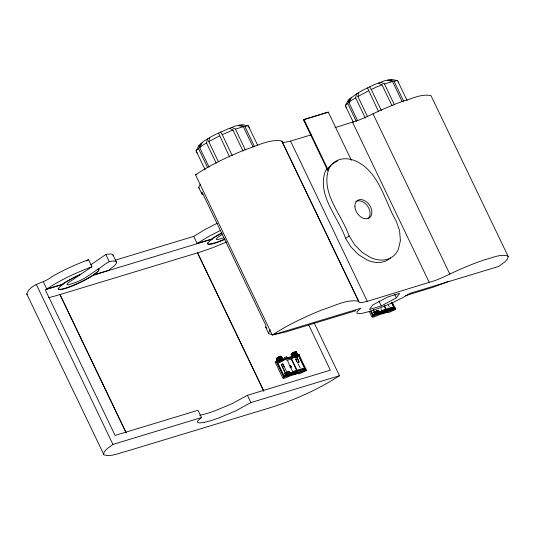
<?xml version="1.0" encoding="UTF-8"?>
<svg xmlns="http://www.w3.org/2000/svg" width="535" height="535" viewBox="0 0 535 535"><rect width="100%" height="100%" fill="white"/><g stroke="black" fill="none" stroke-linecap="round" stroke-linejoin="round"><path stroke-width="0.8" d="M314.246 323.066L339.484 375.731C317.897 389.661 294.143 400.24 269.647 407.871L125.484 451.58C118.991 453.018 111.059 457.017 103.991 454.877L26.75 293.969C30.381 283.309 44.137 283.523 51.795 276.695C63.551 270.028 75.876 264.377 88.529 259.656L91.92 266.731L80.23 274.636A22.497 3.478 -25.6 0 0 63.15 283.911M103.529 454.222C104.271 449.54 109.655 447.247 112.938 444.411L201.528 417.554L198.037 410.278L115.072 435.43L45.268 289.729L62.889 284.386L63.157 283.904M508.25 256.579C507.514 261.261 502.124 263.554 498.841 266.39L410.238 293.26L402.775 297.667L392.269 302.83L380.813 307.618L370.146 311.31L361.894 313.349L358.069 313.597L356.838 313.129L357.106 311.517L360.878 308.22L272.282 335.077L195.502 174.825C211.205 164.426 228.391 156.461 245.819 149.432C257.322 145.935 269.446 138.859 281.691 140.932L358.938 301.947A29.906 4.628 -25.6 0 0 361.787 302.542L367.344 301.352L435.136 280.527A30.04 4.648 -25.6 0 0 445.468 276.154C458.301 269.914 471.402 264.183 484.951 259.682C492.274 257.923 500.205 253.804 507.789 255.924L508.25 256.579L431.003 95.665C421.941 93.505 412.666 98.574 404.005 100.847C391.928 105.114 380.204 110.297 368.689 115.894A30.04 4.648 -25.6 0 1 358.356 120.268L335.064 127.618M242.984 151.01L232.932 130.032L229.916 128.54A2.528 1.023 -6 0 1 229.696 128.353L235.614 125.879L238.63 125.578M291.936 353.909L291.595 354.458L292.431 356.196M202.772 194.7L201.983 194.212L198.726 187.444L200.378 184.18M201.635 193.523L202.009 192.092L266.002 325.654L265.627 327.079L268.884 333.853L272.569 334.656M209.045 167.147L199.709 147.667L202.076 142.711L204.022 141.039L213.585 135.348L229.635 128.139M268.543 333.158L270.195 329.894M216.234 163.195L206.543 142.965L207.366 139.555A2.26 0.903 -45.6 0 1 207.506 139.174L207.654 138.879M218.467 161.864L208.777 141.635L209.6 137.776M365.338 118.075L355.648 97.851L356.457 94.521L356.812 93.732L362.83 90.154L374.393 84.604L384.852 80.685L387.286 80.223L392.523 81.507L402.213 101.737M367.578 116.75L357.882 96.521L358.631 92.649M276.822 358.042L276.334 359.038L276.862 358.483M277.257 358.049L276.582 358.517L277.946 361.265L278.294 361.051L277.444 361.359L278.367 360.369L277.257 358.049L277.484 357.587M279.665 359.667C275.438 353.307 282.667 360.135 278.595 360.236L277.545 357.547M292.478 353.053L292.391 353.408C294.671 356.243 293.461 356.972 292.17 353.541L292.906 352.759L295.781 351.769M356.812 93.732L351.194 97.718A2.187 0.408 -57.9 0 1 351.074 98.059L348.914 102.506L357.527 120.489M367.518 87.9L378.626 111.788M291.749 354.431L291.916 353.983M238.169 125.404L242.168 124.642L248.273 125.758L257.683 145.353M218.467 133.008L229.575 156.895M205.112 169.655L196.057 150.81L198.545 148.676L200.712 144.203A2.528 0.455 -58.4 0 1 200.966 143.734L202.163 142.691M353.281 122.207L345.302 105.609L347.743 103.509L349.83 99.222A2.528 0.415 -58.7 0 1 350.111 98.748L351.207 97.851M291.595 354.458L291.147 354.304L291.602 353.675M276.528 358.497L276.287 358.952L277.397 361.272M375.637 311.651L376.319 311.337M291.214 354.438L291.515 353.829L291.194 354.391L292.324 356.758M196.057 150.81L199.02 145.346L201.06 143.594M345.302 105.609L348.258 100.145L350.291 98.4M276.2 361.56L276.287 361.941M328.65 167.569L326.932 170.023L331.252 164.512L337.846 160.774M298.985 354.919L298.918 354.404L297.132 354.779M296.778 372.948L293.755 374.567L296.45 373.397L296.778 372.948L296.263 371.879M396.368 297.861L399.605 293.367L387.761 296.958L372.668 305.044L369.431 309.538L381.274 305.946L396.368 297.861L394.663 294.297M387.286 80.223L391.413 79.441L397.512 80.564L407.135 100.573M296.972 357.427L296.564 357.708M296.597 357.026L294.818 357.654L295.24 357.367M297.527 372.166C296.925 371.23 293.595 373.196 292.344 373.851L284.045 376.366L277.056 361.787L283.369 358.952L283.657 359.56L299.453 355.106L296.892 356.979M386.618 311.036C386.016 310.099 382.685 312.065 381.435 312.721L373.136 315.235L371.043 310.868M282.126 358.998L282.62 358.771L281.49 356.41M296.798 354.792C298.456 353.989 296.25 354.591 296.978 354.217L295.862 351.896L294.705 351.997M297.012 354.478L297.547 354.25L296.41 351.89L295.882 351.783M284.954 373.731L285.449 373.203L284.954 373.671M280.828 356.317L281.51 356.45M289.682 373.183L289.716 372.574M199.709 147.667L202.116 145.6L206.543 142.965M348.914 102.506L351.355 100.399L355.648 97.851M279.571 356.598L280.855 359.232L282.059 358.738L280.942 356.417L280.454 356.31L280.868 356.323M281.631 359.634L282.667 358.858L281.718 358.972L282.059 358.738M296.229 352.231L296.37 351.803L295.36 351.789M292.257 356.631L292.926 356.25M292.17 353.541L291.501 353.996L292.618 356.323L293.28 355.862M294.477 352.077L295.761 354.725L296.978 354.217M297.286 372.353L297.634 373.076L298.015 372.734L296.704 372.768L292.692 374.574L283.838 377.262C281.163 379.823 288.164 376.948 289.047 376.346A2.996 0.461 -25.6 0 1 290.766 375.65L296.992 373.764A2.996 0.461 -25.6 0 1 297.821 373.697L298.777 373.784A6.453 0.996 -25.6 0 0 300.483 373.296L306.488 370.394L298.811 354.364L297.587 354.912M373.136 315.235L378.64 312.654L395.225 307.933L394.676 308.708L386.377 311.223L386.725 311.945L387.066 311.423L372.928 316.132C370.253 318.693 377.255 315.817 378.138 315.215A2.996 0.461 -25.6 0 1 379.863 314.52L386.083 312.634A2.996 0.461 -25.6 0 1 386.912 312.567L387.868 312.654A6.453 0.996 -25.6 0 0 389.574 312.166L395.579 309.263L392.443 302.71M62.889 284.386L59.927 286.68A22.49 3.478 -25.6 0 0 65.484 288.492A22.49 3.478 -25.6 0 0 89.312 277.765L93.625 275.07L212.201 239.118L212.475 238.637A22.503 3.484 -25.6 0 1 221.838 233.113M212.201 239.118L209.238 241.412A22.49 3.478 -25.6 0 0 225.008 239.359M279.711 361.332C278.882 362.248 283.349 359.841 281.036 361.426M282.721 363.68L286.747 371.872M294.484 356.959L295.206 356.504M297.366 362.743C300.369 362.248 297.092 357.768 296.109 357.561M279.624 361.346L279.35 361.633L280.119 361.459M294.544 357.26L296.738 356.317L296.464 356.604M300.556 369.504L302.489 368.675L302.248 368.923M374.4 312.219L374.788 311.938M276.468 361.312L276.876 361.018L277.217 361.72L276.809 362.021M276.876 361.018L275.211 362.162L282.935 378.305M374.266 312.233L373.597 312.741L374.045 312.6M201.528 417.554L197.783 420.831L197.515 422.443L199.762 422.958L204.33 422.336M43.388 281.965L46.786 289.04C60.789 279.711 76.231 272.71 91.92 266.731M115.493 260.104L193.737 236.383L205.279 229.354L217.19 223.276M193.737 236.383L197.127 243.465L208.67 236.43L220.58 230.358M272.282 335.077C287.984 324.685 305.171 316.72 322.598 309.685C334.101 306.194 346.225 299.112 358.47 301.192L358.885 301.693L282.052 141.447M305.498 368.903L305.859 368.468L304.602 368.521L290.064 372.915L283.864 375.744L277.464 362.382L283.657 359.56M394.589 307.779L394.95 307.337L393.693 307.391L379.154 311.785L372.955 314.613M86.523 261.033L88.529 259.656M90.803 264.805L105.83 254.493L107.702 254.185L110.926 254.018L112.758 254.553L116.516 262.157L116.148 263.701L114.316 265.848L108.511 270.329L93.625 275.07M327.641 170.337L303.439 119.84L303.967 119.472L328.269 112.109L351.388 160.346M80.698 274.435L69.791 281.738A12.753 1.973 -25.6 0 0 68.707 284.801L77.635 281.684A12.753 1.973 -25.6 0 0 87.305 276.428L98.326 268.991A22.49 3.478 -25.6 0 1 80.116 282.192A22.49 3.478 -25.6 0 1 58.275 288.211M126.073 432.775L59.96 294.524L126.166 432.715M98.146 268.991L98.206 269.125C103.596 266.055 109.214 258.88 116.148 261.635L116.516 262.157M328.269 112.109L303.439 119.84M282.105 141.434L282.152 141.695A29.9 4.628 -25.6 0 0 285.008 142.283L289.616 141.367L311.203 134.853M222.493 234.149L219.103 236.47A12.74 1.973 -25.6 0 0 218.033 239.526L223.443 237.888M59.866 294.584L199.943 252.119L211.88 248.026L226.78 241.92M326.938 168.625A34.2 23.975 55.5 0 0 324.992 172.136C317.349 196.158 338.367 217.116 345.563 238.409L349.161 235.968L354.565 244.642L362.075 252.273L370.601 257.556A34.2 23.975 55.5 0 0 398.448 249.109L400.401 240.656L399.618 230.986L396.462 221.63C384.531 201.12 379.683 172.651 356.363 161.276A34.2 23.975 55.5 0 0 328.517 169.715C320.873 193.744 341.898 214.696 349.094 235.988L349.161 235.968M284.165 357.641L286.599 356.905L287.308 358.39M367.311 301.372L290.558 141.1M286.546 356.945L287.255 358.423M294.023 355.788L296.002 354.952L295.661 355.293M286.76 360.55L291.628 358.938L297.172 370.501M297.487 362.857L298.684 362.041M299.052 361.934L297.801 362.763L299.185 361.974L296.825 357.306M429.337 282.567L352.578 122.294M285.784 373.162L286.399 372.795M308.421 324.344L330.369 370.16L247.404 395.311L232.25 403.577L215.19 410.706A47.24 7.309 -25.6 0 1 200.899 415.04L199.669 415.28M339.484 375.731L250.888 402.587L235.734 410.853L218.681 417.989A47.24 7.309 -25.6 0 1 204.39 422.316M298.811 354.364L297.754 355.019M381.228 311.303L390.115 308.581M292.137 372.434L301.024 369.712M294.558 356.818L295.052 356.524M389.794 308.267L391.58 307.545L391.138 307.919M93.525 274.87L94.06 274.535A22.497 3.478 -25.6 0 0 98.393 269.125L98.206 269.125M375.289 311.778L374.527 312.126M208.777 141.635L219.524 135.917M357.882 96.521L368.575 90.81M277.484 357.915L278.548 357.347M292.344 353.1L291.461 353.755L292.197 353.809M292.391 353.408L293.447 352.511M293.501 355.728L294.865 355.093L293.508 352.478M389.032 308.314L389.353 308.187L381.809 310.481M284.045 376.366L289.549 373.784L304.121 369.351C310.206 368.24 299.179 372.38 298.042 372.126M299.941 369.444L300.255 369.31L292.719 371.611M281.945 359.821L282.554 359.466M374.326 312.199L373.33 309.852M374.212 312.333L373.791 312.627M277.805 361.078L277.377 361.232M374.808 312.213L375.249 311.972M302.048 369.05L301.285 369.438M377.148 311.096L377.784 310.909M285.543 373.156L285.723 373.055A2.996 0.461 -25.6 0 1 287.536 372.246M279.965 361.165L280.621 360.837M384.678 312.179L382.846 313.436L385.869 311.818L384.678 312.179L384.17 311.109M375.744 311.624L376.326 311.35M281.771 361.58L286.078 358.925M285.931 373.223L286.399 372.989M276.916 358.396C276.221 357.795 279.558 356.477 280.467 356.297M390.904 308.053L390.129 308.407M373.022 113.828L449.801 274.08M286.82 372.621L287.462 372.353M232.277 155.598L222.226 134.619L232.932 130.032M381.328 110.491L371.277 89.512L376.921 86.804L382.023 84.891L392.075 105.87M278.822 357.219L279.899 356.751M293.728 352.705L294.805 352.237M279.932 359.54L281.009 359.079M294.838 355.026L295.915 354.565M289.448 372.086L289.054 371.972L289.475 371.785A3.451 0.535 -25.6 0 1 289.248 372.126M374.814 311.932L374.961 311.851A3.016 0.468 -25.6 0 1 376.312 311.243M279.678 356.531L281.249 358.985M377.295 311.056L377.121 311.096M80.163 274.502L80.631 274.301M295.534 356.343L296.497 356.109M286.118 372.888L286.506 372.728M280.293 362.262L278.855 362.824M449.119 281.209L432.855 287.302L405.162 295.755M295.648 356.243L296.183 356.036M231.494 127.444L231.802 127.477A2.18 0.896 -6.5 0 1 232.237 127.577L235.38 129.116L243.331 126.695L253.028 146.924M380.813 82.31A2.187 0.869 -5.8 0 1 381.234 82.41L384.471 83.975L392.523 81.507M280.139 356.664L280.942 356.417M296.818 354.799L297.226 354.651M296.517 357.4L297.019 357.286M286.967 372.574L287.509 372.393M280.006 361.506L279.504 361.948L280.153 361.827M59.96 294.524L53.935 296.33A58.175 9.001 -25.6 0 1 48.618 297.6M195.502 174.825L196.947 174.383M46.786 289.04L62.789 284.185M197.127 243.465L212.107 238.918M345.563 238.409L351.04 247.063L358.55 254.693L367.077 259.97A34.2 23.975 55.5 0 0 390.436 257.944M355.842 310.708L286.559 331.707L274.636 334.489M386.725 311.945L395.579 309.263M283.055 359.145L297.139 354.772L297.427 355.387M277.217 361.72L278.815 361.259L277.056 361.787M291.628 358.938L294.37 357.026L286.834 359.326M297.634 373.076L306.488 370.394M377.469 310.842L377.349 310.875A3.19 0.495 -25.6 0 0 376.934 311.009M277.063 361.841L277.625 361.687M281.249 360.563L281.611 360.59M281.236 360.597L281.591 360.543M278.367 360.369L278.809 360.195M388.537 79.989L394.054 81.213L397.512 80.564M239.285 125.19L244.869 126.407L248.273 125.758M280.561 356.277L281.443 356.323L282.42 359.065M289.228 371.899L289.087 371.899A3.049 0.475 -25.6 0 0 288.378 371.972L288.258 372.006A3.15 0.488 -25.6 0 0 287.99 372.092M281.076 359.473L278.989 360.55M294.598 355.213L293.454 352.832M275.692 362.349L275.257 362.282M295.902 351.829L296.437 351.93M243.331 126.695L239.065 125.692M220.654 131.958L222.226 134.619M369.705 86.851L371.277 89.512M382.023 84.891L378.934 83.36A2.528 1.037 -7.2 0 1 378.7 83.179L378.64 83.039M266.764 328.256L265.627 327.079M26.75 293.969L27.211 294.624M378.566 310.661L378.546 310.601A3.451 0.535 -25.6 0 1 378.546 310.695A3.451 0.535 -25.6 0 0 378.566 310.661L379.168 311.932A3.451 0.535 -25.6 0 0 379.061 311.898M289.475 371.785L290.077 373.062A3.451 0.535 -25.6 0 0 289.783 373.022M398.16 81.842L398.602 82.704M391.413 79.441L391.774 80.163M348.258 100.145L348.626 100.861M345.951 106.893L346.386 107.756M248.922 127.036L249.357 127.898M199.02 145.346L199.374 146.042M196.706 152.087L197.148 152.95M198.726 187.444L199.073 188.139M394.054 81.213L403.744 101.443M384.471 83.975L394.522 104.954M347.743 103.509L356.357 121.492M303.967 119.472L328.169 169.976M391.887 302.877L393.981 307.25M391.326 302.242L394.181 308.18M392.924 307.612L393.212 308.227M388.517 305.244L389.319 306.916M384.531 305.759L385.916 308.648M384.177 306L385.909 309.618M378.887 300.958L381.274 305.946M383.521 312.005L384.03 313.075M380.98 308.735L381.401 309.611M381.435 312.721L381.783 313.443M379.154 311.785L379.442 312.4M373.504 309.732L374.58 311.979M370.481 311.029L372.928 316.132M369.23 311.35L372.026 317.175M244.869 126.407L254.56 146.63M235.38 129.116L245.431 150.094M298.951 355.989L304.542 367.652M298.089 354.585L298.43 355.287M298.677 355.949L304.729 368.568M296.015 351.869L297.34 354.551M198.545 148.676L207.513 167.401M296.109 352.331L296.945 354.07M303.833 368.742L304.114 369.357M295.052 352.15L296.163 354.471M298.229 363.867L300.229 368.047M291.388 354.103L292.498 356.424M291.274 359.179L296.818 370.748M295.942 372.327L296.45 373.397M294.431 373.136L294.939 374.206M287.683 361.085L289.368 364.596M291.047 368.107L292.311 370.735M292.344 373.851L292.692 374.574M290.064 372.915L290.351 373.53M281.096 356.39L282.212 358.711M282.614 363.746L284.052 366.742M285.489 373.109L281.183 364.114L285.315 373.229M276.675 358.978L277.792 361.299M276.468 358.617L277.578 360.938M276.154 361.232L283.838 377.262M197.582 252.801L263.788 390.991M197.489 252.868L263.695 391.052M247.404 395.311L250.888 402.587M105.83 254.493L109.22 261.575M36.153 284.159L112.938 444.411M113.126 255.081L113.126 255.77M290.258 366.455A1.05 0.736 55.5 0 1 290.532 367.191M290.505 367.418A1.05 0.736 55.5 0 1 290.298 367.759A1.05 0.736 55.5 0 0 289.609 365.826M289.696 365.766A1.05 0.736 55.5 0 1 290.759 366.756A1.05 0.736 55.5 0 1 290.191 367.692M290.278 367.632A1.05 0.736 55.5 0 0 290.846 366.696A1.05 0.736 55.5 0 0 289.783 365.706A1.05 0.736 55.5 0 1 290.859 366.722A1.05 0.736 55.5 0 1 290.291 367.652M285.289 374.888A3.451 0.535 -25.6 0 1 288.88 373.243M289.234 373.136A3.451 0.535 -25.6 0 1 289.542 373.062M284.774 375.135A3.745 0.582 -25.6 0 1 288.786 373.209A3.745 0.582 -25.6 0 1 290.271 373.229M284.533 373.524A3.745 0.582 -25.6 0 1 288.546 371.711A3.745 0.582 -25.6 0 1 289.448 372.032M284.319 373.718A3.451 0.535 -25.6 0 1 288.178 371.892A3.451 0.535 -25.6 0 1 289.221 372.113M285.035 375.149A3.745 0.582 -25.6 0 1 288.659 373.41A3.745 0.582 -25.6 0 1 290.445 373.176M289.682 365.666A1.05 0.736 55.5 0 1 291.08 366.415A1.05 0.736 55.5 0 1 290.331 367.431M278.809 361.239A2.247 0.348 -25.6 0 0 278.534 361.439A2.173 0.334 -25.6 0 1 278.882 361.239M279.678 360.724A2.247 0.348 -25.6 0 1 280.193 360.463M280.728 360.222A2.247 0.348 -25.6 0 1 281.229 360.015M282.025 359.774A2.247 0.348 -25.6 0 1 282.266 359.754M278.956 361.546A2.247 0.348 -25.6 0 1 279.35 361.299M279.825 361.031A2.247 0.348 -25.6 0 1 280.347 360.771M296.176 355.507A2.247 0.348 -25.6 0 1 296.617 355.354M296.758 355.648A2.247 0.348 -25.6 0 1 297.273 355.862A2.173 0.334 -25.6 0 0 296.731 355.701M296.978 356.083A2.247 0.348 -25.6 0 1 296.584 356.337M294.283 356.771A2.247 0.348 -25.6 0 1 294.758 356.504M296.945 356.129A2.173 0.334 -25.6 0 1 296.477 356.424M294.424 356.738A2.173 0.334 -25.6 0 1 294.992 356.43M296.062 355.588A2.173 0.334 -25.6 0 1 296.584 355.407M279.35 360.944A2.173 0.334 -25.6 0 1 279.919 360.637M280.534 360.343A2.173 0.334 -25.6 0 1 281.129 360.095M374.38 313.757A3.451 0.535 -25.6 0 1 377.128 312.413M377.971 312.112A3.451 0.535 -25.6 0 1 378.325 312.005M378.633 311.932A3.451 0.535 -25.6 0 1 378.88 311.898M374.273 313.757A3.745 0.582 -25.6 0 1 378.091 312.012A3.745 0.582 -25.6 0 1 379.362 312.099M373.216 312.641A3.745 0.582 -25.6 0 1 377.436 310.648A3.745 0.582 -25.6 0 1 378.546 310.902M373.062 312.814A3.451 0.535 -25.6 0 1 376.165 311.183A3.451 0.535 -25.6 0 1 378.466 310.547M376.633 311.123A3.016 0.468 -25.6 0 1 376.934 311.009M377.469 310.842A3.049 0.475 -25.6 0 1 377.964 310.748M374.56 313.764A3.745 0.582 -25.6 0 1 378.178 312.132A3.745 0.582 -25.6 0 1 379.476 312.173M224.847 239.025A22.49 3.478 -25.6 0 1 207.587 242.943M212.408 238.503A22.49 3.478 -25.6 0 1 221.778 232.979M61.806 284.687A22.49 3.478 -25.6 0 1 79.461 274.816M238.991 125.705A2.26 0.435 6.7 0 1 238.55 125.585M355.728 201.688A10.499 7.363 55.5 0 1 367.425 205.855A10.499 7.363 55.5 0 1 368.107 218.608M295.681 359.072L296.965 361.754L295.681 359.072M296.116 359.166L296.37 359.701L296.116 359.166M354.879 206.396A10.499 7.363 55.5 0 0 367.853 218.534A10.499 7.363 55.5 0 0 367.378 202.604A10.499 7.363 55.5 0 0 354.879 206.396"/></g></svg>
